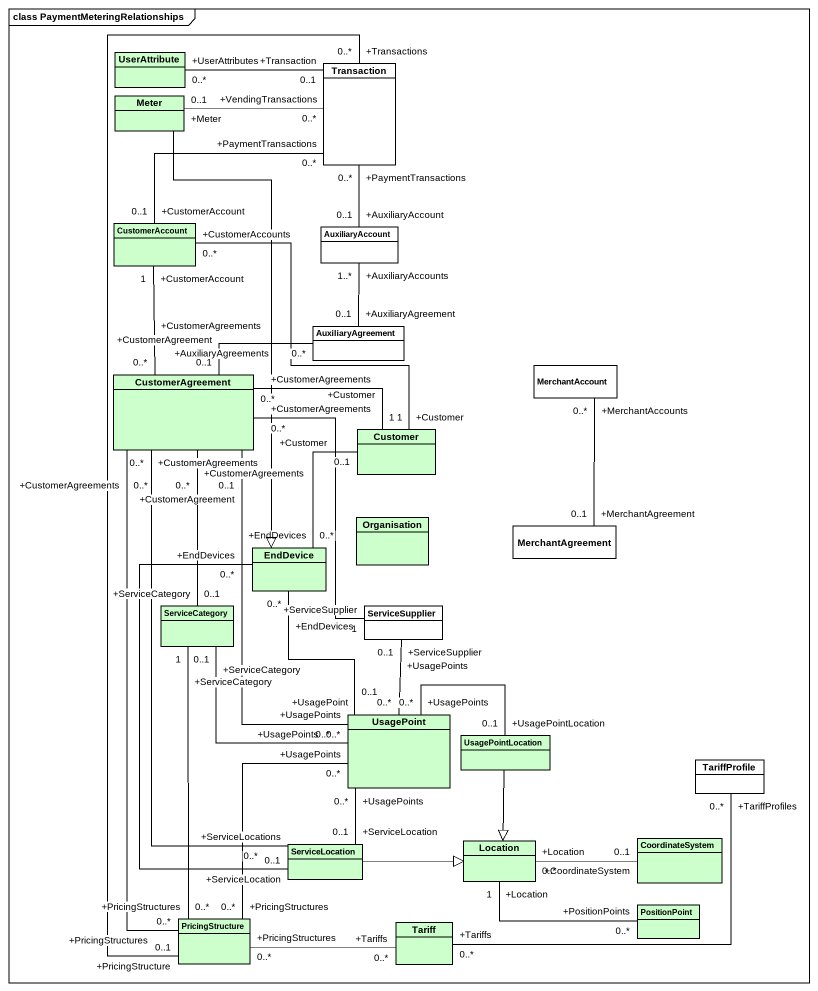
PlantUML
@startuml
mainframe class PaymentMeteringRelationships
hide circle
hide empty members
class UserAttribute #CCFFCC
class Transaction #FFFFFF
class Meter #CCFFCC
class CustomerAccount #CCFFCC
class AuxiliaryAccount #FFFFFF
class AuxiliaryAgreement #FFFFFF
class CustomerAgreement #CCFFCC
class MerchantAccount #FFFFFF
class Customer #CCFFCC
class EndDevice #CCFFCC
class Organisation #CCFFCC
class MerchantAgreement #FFFFFF
class ServiceCategory #CCFFCC
class ServiceSupplier #FFFFFF
class UsagePoint #CCFFCC
class UsagePointLocation #CCFFCC
class TariffProfile #FFFFFF
class ServiceLocation #CCFFCC
class Location #CCFFCC
class CoordinateSystem #CCFFCC
class PositionPoint #CCFFCC
class PricingStructure #CCFFCC
class Tariff #CCFFCC
UserAttribute "+UserAttributes\n0..*" -right- "+Transaction\n0..1" Transaction
Transaction "+VendingTransactions\n0..*" -left- "+Meter\n0..1" Meter
Meter --|> EndDevice
CustomerAccount "+CustomerAccount\n0..1" -up- "+PaymentTransactions\n0..*" Transaction
CustomerAccount "+CustomerAccount\n1" -- "+CustomerAgreements\n0..*" CustomerAgreement
AuxiliaryAccount "+AuxiliaryAccount\n0..1" -up- "+PaymentTransactions\n0..*" Transaction
AuxiliaryAgreement "+AuxiliaryAgreement\n0..1" -up- "+AuxiliaryAccounts\n1..*" AuxiliaryAccount
CustomerAgreement "+CustomerAgreement\n0..1" -right- "+AuxiliaryAgreements\n0..*" AuxiliaryAgreement
CustomerAgreement "+CustomerAgreements\n0..*" -- "+ServiceCategory\n0..1" ServiceCategory
CustomerAgreement "+CustomerAgreement\n0..1" -- "+UsagePoints\n0..*" UsagePoint
CustomerAgreement "+CustomerAgreements\n0..*" -- "+ServiceLocations\n0..*" ServiceLocation
CustomerAgreement "+CustomerAgreements\n0..*" -- "+PricingStructures\n0..*" PricingStructure
Customer "+Customer\n1" -up- "+CustomerAccounts\n0..*" CustomerAccount
Customer "+Customer\n1" -left- "+CustomerAgreements\n0..*" CustomerAgreement
Customer "+Customer\n0..1" -- "+EndDevices\n0..*" EndDevice
MerchantAgreement "+MerchantAgreement\n0..1" -up- "+MerchantAccounts\n0..*" MerchantAccount
ServiceCategory "+ServiceCategory\n1" -- "+PricingStructures\n0..*" PricingStructure
ServiceSupplier "+ServiceSupplier\n1" -up- "+CustomerAgreements\n0..*" CustomerAgreement
ServiceSupplier "+ServiceSupplier\n0..1" -- "+UsagePoints\n0..*" UsagePoint
UsagePoint "+UsagePoint\n0..1" -up- "+EndDevices\n0..*" EndDevice
UsagePoint "+UsagePoints\n0..*" -up- "+ServiceCategory\n0..1" ServiceCategory
UsagePointLocation "+UsagePointLocation\n0..1" -left- "+UsagePoints\n0..*" UsagePoint
UsagePointLocation --|> Location
ServiceLocation "+ServiceLocation\n0..1" -up- "+EndDevices\n0..*" EndDevice
ServiceLocation "+ServiceLocation\n0..1" -up- "+UsagePoints\n0..*" UsagePoint
ServiceLocation -right-|> Location
Location "+Location\n0..*" -right- "+CoordinateSystem\n0..1" CoordinateSystem
Location "+Location\n1" -right- "+PositionPoints\n0..*" PositionPoint
PricingStructure "+PricingStructure\n0..1" -up- "+Transactions\n0..*" Transaction
PricingStructure "+PricingStructures\n0..*" -up- "+UsagePoints\n0..*" UsagePoint
PricingStructure "+PricingStructures\n0..*" -right- "+Tariffs\n0..*" Tariff
Tariff "+Tariffs\n0..*" -right- "+TariffProfiles\n0..*" TariffProfile
@enduml
